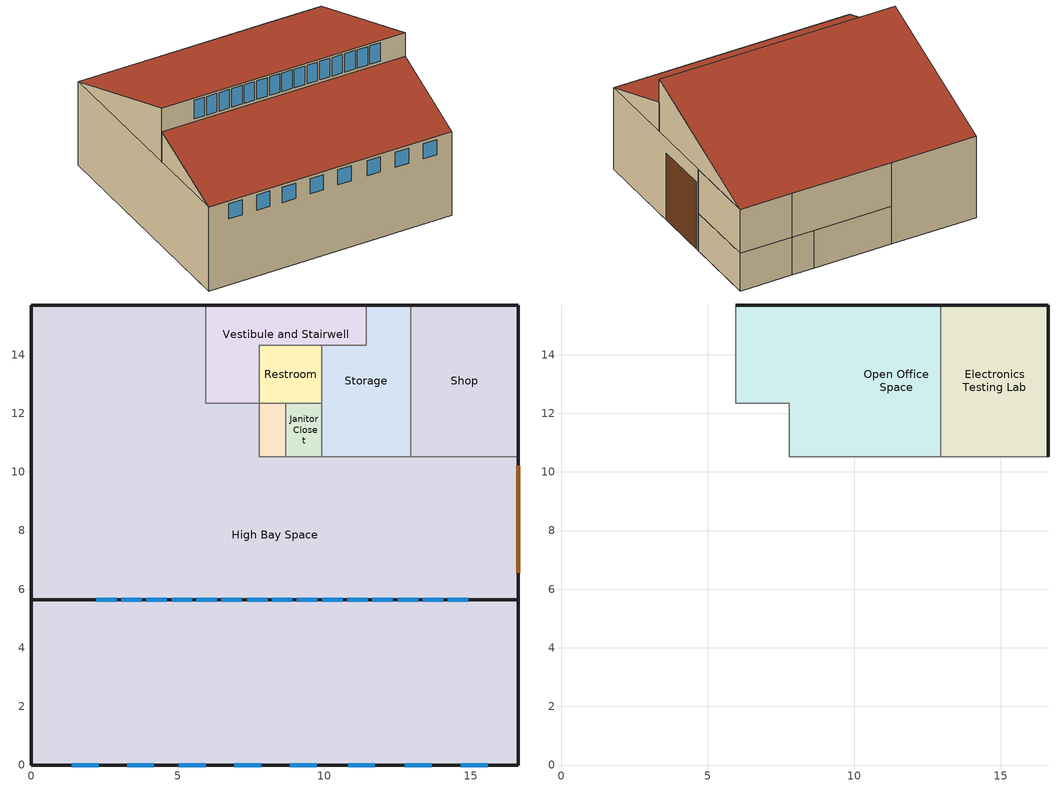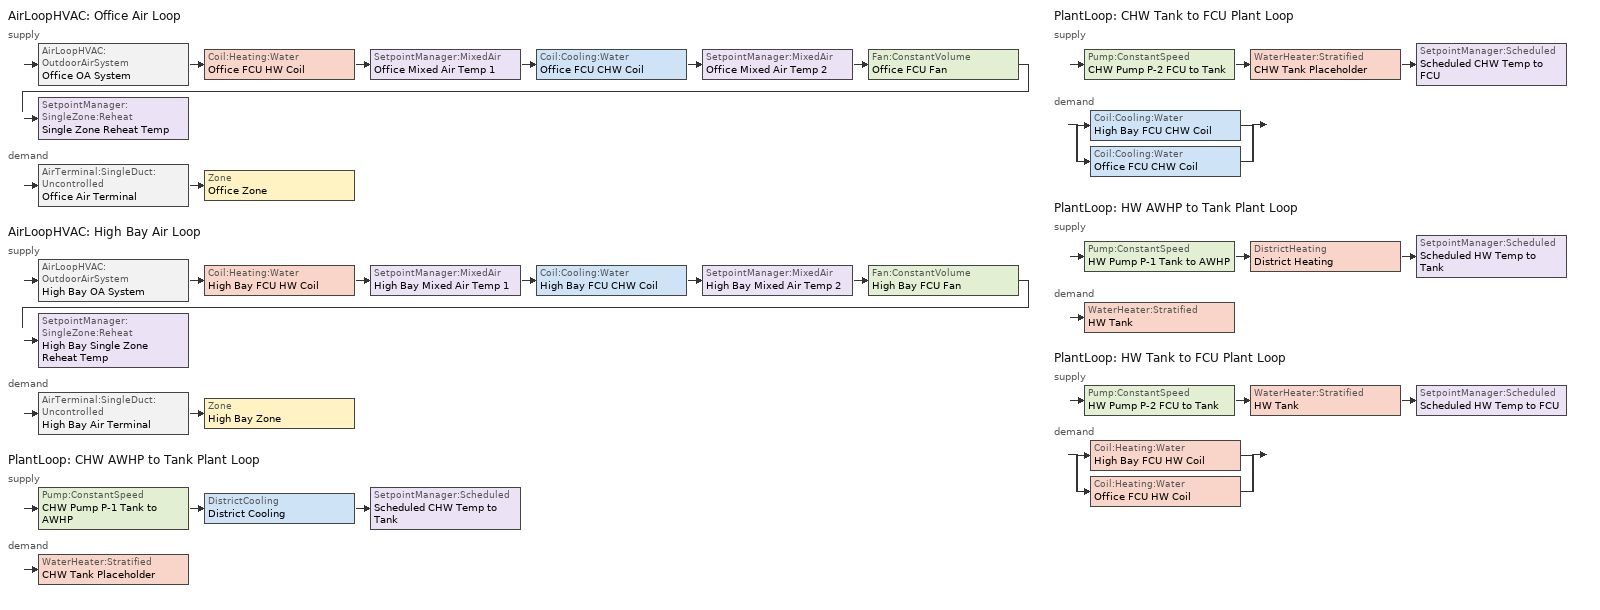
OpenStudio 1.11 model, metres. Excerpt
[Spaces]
High Bay Space
 floor ground: 5.94,15.7 5.94,12.34 7.77,12.34 7.77,10.52 16.61,10.52 16.61,0 0,0 0,15.7 z0
 floor to Open Office Space: 12.95,15.7 12.95,10.52 7.77,10.52 7.77,12.34 5.94,12.34 5.94,15.7 z5.94
 floor to Electronics Testing Lab: 16.61,15.7 16.61,10.52 12.95,10.52 12.95,15.7 z5.94
 wall outside: 5.94,15.7 0,15.7 0,0 16.61,0 16.61,10.52 z0:5.94; 16.61,5.64 0,5.64 z5.94:8.08; 0,5.64 16.61,5.64 z8.08:9.75; 16.61,5.64,8.08 16.61,0,5.94 16.61,5.64,5.94; 0,5.64,8.08 0,5.64,5.94 0,0,5.94; 16.61,5.64,9.75 16.61,5.64,5.94 16.61,15.7,5.94; 0,5.64,9.75 0,15.7,5.94 0,5.64,5.94
 wall to IT Closet: 8.69,10.52 7.77,10.52 7.77,12.34 z0:2.74
 wall to Janitor Closet: 9.91,10.52 8.69,10.52 z0:2.74
 wall to Storage: 12.95,10.52 9.91,10.52 z0:2.74
 wall to Shop: 16.61,10.52 12.95,10.52 z0:2.74
 wall to Vestibule and Stairwell: 7.77,12.34 5.94,12.34 5.94,15.7 z0:2.74
 wall to Electronics Testing Lab: 16.61,10.52 12.95,10.52 z2.74:5.94
 wall to Open Office Space: 12.95,10.52 7.77,10.52 7.77,12.34 5.94,12.34 5.94,15.7 z2.74:5.94
 window: 2.22,5.64 2.92,5.64 / 3.06,5.64 3.76,5.64 / 3.92,5.64 4.62,5.64 / 6.49,5.64 7.19,5.64 / 5.63,5.64 6.33,5.64 / 4.79,5.64 5.49,5.64 / 10.77,5.64 11.47,5.64 / 11.63,5.64 12.33,5.64 / 9.93,5.64 10.63,5.64 / 8.2,5.64 8.9,5.64 / 9.06,5.64 9.76,5.64 / 7.36,5.64 8.06,5.64 / 14.21,5.64 14.91,5.64 / 13.35,5.64 14.05,5.64 / 12.51,5.64 13.21,5.64 z8.29:9.6; 1.38,0 2.29,0 / 3.27,0 4.18,0 / 8.82,0 9.74,0 / 10.81,0 11.73,0 z4.67:5.74; 5.04,0 5.95,0 / 6.92,0 7.84,0 / 14.66,0 15.57,0 / 12.74,0 13.66,0 z4.65:5.71
 door: 16.61,6.55 16.61,10.21 z0:4.88
 roof outside: 0,5.64,8.08 0,0,5.94 16.61,0,5.94 16.61,5.64,8.08; 16.61,5.64,9.75 16.61,15.7,5.94 0,15.7,5.94 0,5.64,9.75
IT Closet
 floor ground: 8.69,12.34 8.69,10.52 7.77,10.52 7.77,12.34 z0
 wall to Restroom: 8.69,12.34 7.77,12.34 z0:2.74
 wall to Janitor Closet: 8.69,10.52 8.69,12.34 z0:2.74
Janitor Closet
 floor ground: 9.91,12.34 9.91,10.52 8.69,10.52 8.69,12.34 z0
 wall to Restroom: 9.91,12.34 8.69,12.34 z0:2.74
 wall to Storage: 9.91,10.52 9.91,12.34 z0:2.74
Storage
 floor ground: 12.95,15.7 12.95,10.52 9.91,10.52 9.91,14.33 11.43,14.33 11.43,15.7 z0
 wall outside: 12.95,15.7 11.43,15.7 z0:2.74
 wall to Restroom: 9.91,14.33 9.91,12.34 z0:2.74
 wall to Vestibule and Stairwell: 11.43,15.7 11.43,14.33 9.91,14.33 z0:2.74
 wall to Shop: 12.95,10.52 12.95,15.7 z0:2.74
Shop
 floor ground: 16.61,15.7 16.61,10.52 12.95,10.52 12.95,15.7 z0
 wall outside: 16.61,10.52 16.61,15.7 12.95,15.7 z0:2.74
Vestibule and Stairwell
 floor ground: 11.43,15.7 11.43,14.33 7.77,14.33 7.77,12.34 5.94,12.34 5.94,15.7 z0
 wall outside: 11.43,15.7 5.94,15.7 z0:2.74
 wall to Restroom: 7.77,12.34 7.77,14.33 9.91,14.33 z0:2.74
Restroom
 floor ground: 9.91,14.33 9.91,12.34 7.77,12.34 7.77,14.33 z0
Open Office Space
 floor to Storage: 12.95,15.7 12.95,10.52 9.91,10.52 9.91,14.33 11.43,14.33 11.43,15.7 z2.74
 floor to Restroom: 9.91,14.33 9.91,12.34 7.77,12.34 7.77,14.33 z2.74
 floor to Vestibule and Stairwell: 11.43,15.7 11.43,14.33 7.77,14.33 7.77,12.34 5.94,12.34 5.94,15.7 z2.74
 floor to IT Closet: 8.69,12.34 8.69,10.52 7.77,10.52 7.77,12.34 z2.74
 floor to Janitor Closet: 9.91,12.34 9.91,10.52 8.69,10.52 8.69,12.34 z2.74
 wall outside: 12.95,15.7 5.94,15.7 z2.74:5.94
 wall to Electronics Testing Lab: 12.95,10.52 12.95,15.7 z2.74:5.94
Electronics Testing Lab
 floor to Shop: 16.61,15.7 16.61,10.52 12.95,10.52 12.95,15.7 z2.74
 wall outside: 16.61,10.52 16.61,15.7 12.95,15.7 z2.74:5.94
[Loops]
AirLoopHVAC 'Office Air Loop'
 supply: AirLoopHVAC:OutdoorAirSystem 'Office OA System' > Coil:Heating:Water 'Office FCU HW Coil' > SetpointManager:MixedAir 'Office Mixed Air Temp 1' > Coil:Cooling:Water 'Office FCU CHW Coil' > SetpointManager:MixedAir 'Office Mixed Air Temp 2' > Fan:ConstantVolume 'Office FCU Fan' > SetpointManager:SingleZone:Reheat 'Single Zone Reheat Temp'
 demand: AirTerminal:SingleDuct:Uncontrolled 'Office Air Terminal' > Zone 'Office Zone'
AirLoopHVAC 'High Bay Air Loop'
 supply: AirLoopHVAC:OutdoorAirSystem 'High Bay OA System' > Coil:Heating:Water 'High Bay FCU HW Coil' > SetpointManager:MixedAir 'High Bay Mixed Air Temp 1' > Coil:Cooling:Water 'High Bay FCU CHW Coil' > SetpointManager:MixedAir 'High Bay Mixed Air Temp 2' > Fan:ConstantVolume 'High Bay FCU Fan' > SetpointManager:SingleZone:Reheat 'High Bay Single Zone Reheat Temp'
 demand: AirTerminal:SingleDuct:Uncontrolled 'High Bay Air Terminal' > Zone 'High Bay Zone'
PlantLoop 'CHW AWHP to Tank Plant Loop'
 supply: Pump:ConstantSpeed 'CHW Pump P-1 Tank to AWHP' > DistrictCooling 'District Cooling' > SetpointManager:Scheduled 'Scheduled CHW Temp to Tank'
 demand: WaterHeater:Stratified 'CHW Tank Placeholder'
PlantLoop 'CHW Tank to FCU Plant Loop'
 supply: Pump:ConstantSpeed 'CHW Pump P-2 FCU to Tank' > WaterHeater:Stratified 'CHW Tank Placeholder' > SetpointManager:Scheduled 'Scheduled CHW Temp to FCU'
 demand: split
  | Coil:Cooling:Water 'High Bay FCU CHW Coil'
  | Coil:Cooling:Water 'Office FCU CHW Coil'
PlantLoop 'HW AWHP to Tank Plant Loop'
 supply: Pump:ConstantSpeed 'HW Pump P-1 Tank to AWHP' > DistrictHeating 'District Heating' > SetpointManager:Scheduled 'Scheduled HW Temp to Tank'
 demand: WaterHeater:Stratified 'HW Tank'
PlantLoop 'HW Tank to FCU Plant Loop'
 supply: Pump:ConstantSpeed 'HW Pump P-2 FCU to Tank' > WaterHeater:Stratified 'HW Tank' > SetpointManager:Scheduled 'Scheduled HW Temp to FCU'
 demand: split
  | Coil:Heating:Water 'High Bay FCU HW Coil'
  | Coil:Heating:Water 'Office FCU HW Coil'
[Building]
VTIF: North Axis {deg}=50; Space Type=90.1-2010 - Warehouse - Bulk; Default Construction Set=90.1-2010 - CZ5 - Warehouse
[ClimateZones]
Climate Zone Institution Name 1=ASHRAE; Climate Zone Document Name 1=ANSI/ASHRAE Standard 169; Climate Zone Document Year 1=2006; Climate Zone Institution Name 2=CEC; Climate Zone Document Name 2=California Climate Zone Descriptions; Climate Zone Document Year 2=1995
[Site]
Golden: Latitude {deg}=39.74; Longitude {deg}=-105.18; Time Zone {hr}=-7; Elevation {m}=1829
[SizingPeriod:DesignDay] Barometric Pressure {Pa}=81198; Sky Clearness=0; Rain Indicator=0; Snow Indicator=0; Day of Month=21; Daylight Saving Time Indicator=0; Dry-Bulb Temperature Range Modifier Type=DefaultMultipliers
Name | Maximum Dry-Bulb Temperature {C} | Daily Dry-Bulb Temperature Range {deltaC} | Humidity Indicating Conditions at Maximum Dry-Bulb | Wind Speed {m/s} | Wind Direction {deg} | Month | Day Type | Humidity Indicating Type | Solar Model Indicator | ASHRAE Taub | ASHRAE Taud
Golden Ann Htg Wind 99.6% Condns WS=>MCDB | 4.8 | 0 | 4.8 | 12.1 | 140 | 12 | WinterDesignDay | Wetbulb | ASHRAEClearSky
Golden Ann Clg .4% Condns WB=>MDB | 27.2 | 15.1 | 18.4 | 4.6 | 0 | 7 | SummerDesignDay | Wetbulb | ASHRAETau | 0.309 | 2.484
Golden Ann Clg .4% Condns DB=>MWB | 33 | 15.1 | 15.5 | 4.6 | 0 | 7 | SummerDesignDay | Wetbulb | ASHRAETau | 0.309 | 2.484
Golden Ann Clg .4% Condns DP=>MDB | 20.3 | 15.1 | 16.1 | 4.6 | 0 | 7 | SummerDesignDay | Dewpoint | ASHRAETau | 0.309 | 2.484
Golden Ann Clg .4% Condns Enth=>MDB | 27.1 | 15.1 | 59400 | 4.6 | 0 | 7 | SummerDesignDay | Enthalpy | ASHRAETau | 0.309 | 2.484
Golden Ann Htg 99.6% Condns DB | -17.8 | 0 | -17.8 | 2.8 | 140 | 12 | WinterDesignDay | Wetbulb | ASHRAEClearSky
Golden Ann Hum_n 99.6% Condns DP=>MCDB | -10.3 | 0 | -22.2 | 2.8 | 140 | 12 | WinterDesignDay | Dewpoint | ASHRAEClearSky
[Material]
Name | Roughness | Thickness {m} | Conductivity {W/m-K} | Density {kg/m3} | Specific Heat {J/kg-K} | Thermal Absorptance | Solar Absorptance | Visible Absorptance
Metal Decking; Metal Roofing | MediumSmooth | 0.0015 | 45.006 | 7680 | 418.4 | 0.9 | 0.6 | 0.6
F16 Acoustic tile | MediumSmooth | 0.0191 | 0.06 | 368 | 590 | 0.9 | 0.3 | 0.3
M11 100mm lightweight concrete | MediumRough | 0.1016 | 0.53 | 1280 | 840 | 0.9 | 0.5 | 0.5
G01a 19mm gypsum board | MediumSmooth | 0.019 | 0.16 | 800 | 1090 | 0.9 | 0.4 | 0.4
F08 Metal surface | Smooth | 0.0008 | 45.28 | 7824 | 500 | 0.9 | 0.7 | 0.7
I01 25mm insulation board | MediumRough | 0.0254 | 0.03 | 43 | 1210 | 0.9 | 0.6 | 0.6
G05 25mm wood | MediumSmooth | 0.0254 | 0.15 | 608 | 1630 | 0.9 | 0.5 | 0.5
MAT-CC05 8 HW CONCRETE | Rough | 0.2032 | 1.311 | 2240 | 836.8 | 0.9 | 0.85 | 0.85
Metal Siding | Smooth | 0.01 | 44.96 | 7688.86 | 410 | 0.9 | 0.6 | 0.6
Cellular Polyisocyanurate - Gaspermeable Facers - 5 in. | Rough | 0.1 | 0.0245 | 32 | 920
[Construction]
Interior Floor: F16 Acoustic tile, F05 Ceiling air space resistance, M11 100mm lightweight concrete
Interior Wall: G01a 19mm gypsum board, F04 Wall air space resistance, G01a 19mm gypsum board
Interior Ceiling: M11 100mm lightweight concrete, F05 Ceiling air space resistance, F16 Acoustic tile
Exterior Door: F08 Metal surface, I01 25mm insulation board
Interior Window: Clear 3mm
Interior Door; Interior Partition: G05 25mm wood
ExtSlab 8in ClimateZone 1-8: MAT-CC05 8 HW CONCRETE
Metal Wall 5in Polyiso: Metal Siding, Cellular Polyisocyanurate - Gaspermeable Facers - 5 in., Metal Siding
Metal Roof 5in Polyiso: Metal Roofing, Cellular Polyisocyanurate - Gaspermeable Facers - 5 in., Metal Decking
ASHRAE 90.1-2010 ExtWindow Metal ClimateZone 1-5 Semiheated: Fixed Window 5.84/0.70/0.60
[Material:AirGap]
Name | Thermal Resistance {m2-K/W}
F05 Ceiling air space resistance | 0.18
F04 Wall air space resistance | 0.15
[WindowMaterial:Glazing]
Clear 3mm: Optical Data Type=SpectralAverage; Thickness {m}=0.003; Solar Transmittance at Normal Incidence=0.837; Front Side Solar Reflectance at Normal Incidence=0.075; Back Side Solar Reflectance at Normal Incidence=0; Visible Transmittance at Normal Incidence=0.898; Front Side Visible Reflectance at Normal Incidence=0.081; Back Side Visible Reflectance at Normal Incidence=0; Infrared Transmittance at Normal Incidence=0; Front Side Infrared Hemispherical Emissivity=0.84; Back Side Infrared Hemispherical Emissivity=0.84; Conductivity {W/m-K}=0.9; Dirt Correction Factor for Solar and Visible Transmittance=1; Solar Diffusing=No
[DefaultConstructionSet]
90.1-2010 - CZ5 - Warehouse: Default Exterior Surface Constructions=Default Surface Constructions 22; Default Interior Surface Constructions=Default Surface Constructions 23; Default Ground Contact Surface Constructions=Default Surface Constructions 24; Default Exterior SubSurface Constructions=Default Sub Surface Constructions 15; Default Interior SubSurface Constructions=Default Sub Surface Constructions 16; Interior Partition Construction=Interior Partition
[DefaultSurfaceConstructions]
Name | Floor Construction | Wall Construction | Roof Ceiling Construction
Default Surface Constructions 22 | ExtSlab 8in ClimateZone 1-8 | Metal Wall 5in Polyiso | Metal Roof 5in Polyiso
Default Surface Constructions 23 | Interior Floor | Interior Wall | Interior Ceiling
Default Surface Constructions 24 | ExtSlab 8in ClimateZone 1-8 | ExtSlab 8in ClimateZone 1-8 | ExtSlab 8in ClimateZone 1-8
[DefaultSubSurfaceConstructions]
Name | Fixed Window Construction | Operable Window Construction | Door Construction | Tubular Daylight Dome Construction | Tubular Daylight Diffuser Construction
Default Sub Surface Constructions 15 | ASHRAE 90.1-2010 ExtWindow Metal ClimateZone 1-5 Semiheated | ASHRAE 90.1-2010 ExtWindow Metal ClimateZone 1-5 Semiheated | Exterior Door | Interior Window | Interior Window
Default Sub Surface Constructions 16 | Interior Window | Interior Window | Interior Door
[WindowMaterial:SimpleGlazingSystem]
Fixed Window 5.84/0.70/0.60: U-Factor {W/m2-K}=5.84; Solar Heat Gain Coefficient=0.7; Visible Transmittance=0.6
[Lights:Definition] Design Level Calculation Method=Watts/Area
Name | Watts per Space Floor Area {W/m2}
90.1-2010 - Warehouse - Bulk Lights Definition | 6.24307
90.1-2010 - Warehouse - Office Lights Definition | 11.9479
[DesignSpecification:OutdoorAir] Outdoor Air Method=Sum
Name | Outdoor Air Flow per Floor Area {m3/s-m2} | Outdoor Air Flow per Person {m3/s-person} | Outdoor Air Flow Rate {m3/s} | Outdoor Air Flow Air Changes per Hour {1/hr}
90.1-2010 - Warehouse - Bulk Ventilation | 0.0003048
90.1-2010 - Warehouse - Office Ventilation | 0 | 0 | 0.0235974 | 0
[People:Definition]
90.1-2010 - Warehouse - Office People Definition: Number of People Calculation Method=People/Area; People per Space Floor Area {person/m2}=0.0210973; Fraction Radiant=0.3
[ElectricEquipment:Definition] Design Level Calculation Method=Watts/Area
Name | Watts per Space Floor Area {W/m2}
90.1-2010 - Warehouse - Bulk Electric Equipment Definition | 1.82987
90.1-2010 - Warehouse - Office Electric Equipment Definition | 5.81251
[ThermostatSetpoint:DualSetpoint] Heating Setpoint Temperature Schedule=Baseline Heating Setpoint Schedule; Cooling Setpoint Temperature Schedule=Baseline Cooling Setpoint Schedule
90.1-2010 - Warehouse - Bulk Thermostat; 90.1-2010 - Warehouse - Office Thermostat
[BuildingStory]
Building Story 1: Nominal Z Coordinate {m}=0; Nominal Floor to Floor Height {m}=2.7432
[Space]
Name | Building Story | Thermal Zone | Space Type
High Bay Space; IT Closet; Janitor Closet | Building Story 1 | High Bay Zone
Storage; Vestibule and Stairwell; Restroom | Building Story 1 | Office Zone
Shop | Building Story 1 | Office Zone | 90.1-2010 - Warehouse - Office
Open Office Space; Electronics Testing Lab |  | Office Zone | 90.1-2010 - Warehouse - Office
[ThermalZone] Use Ideal Air Loads=No
Name | Thermostat
High Bay Zone | 90.1-2010 - Warehouse - Bulk Thermostat
Office Zone | 90.1-2010 - Warehouse - Office Thermostat
[Sizing:Zone] Zone Cooling Design Supply Air Temperature Input Method=SupplyAirTemperature; Zone Cooling Design Supply Air Temperature {C}=14; Zone Cooling Design Supply Air Temperature Difference {deltaC}=11.11; Zone Heating Design Supply Air Temperature Input Method=SupplyAirTemperature; Zone Heating Design Supply Air Temperature {C}=40; Zone Heating Design Supply Air Temperature Difference {deltaC}=11.11; Zone Cooling Design Supply Air Humidity Ratio {kg-H2O/kg-air}=0.0085; Zone Heating Design Supply Air Humidity Ratio {kg-H2O/kg-air}=0.008; Cooling Design Air Flow Method=DesignDay; Heating Design Air Flow Method=DesignDay; Account for Dedicated Outdoor Air System=No; Dedicated Outdoor Air System Control Strategy=NeutralSupplyAir; Dedicated Outdoor Air Low Setpoint Temperature for Design {C}=Autosize; Dedicated Outdoor Air High Setpoint Temperature for Design {C}=Autosize
High Bay Zone; Office Zone
[Zone equipment]
High Bay Zone: High Temp Radiant, High Bay Air Terminal
Office Zone: Office Air Terminal
[SpaceType] Standards Building Type=Warehouse
Name | Default Schedule Set | Design Specification Outdoor Air Object | Standards Space Type
90.1-2010 - Warehouse - Bulk | 90.1-2010 - Warehouse - Bulk Schedule Set | 90.1-2010 - Warehouse - Bulk Ventilation | Bulk
90.1-2010 - Warehouse - Office | 90.1-2010 - Warehouse - Office Schedule Set | 90.1-2010 - Warehouse - Office Ventilation | Office
[DefaultScheduleSet] Lighting Schedule=Warehouse Bldg Light; Electric Equipment Schedule=Warehouse Bldg Equip; Infiltration Schedule=Always On
Name | Number of People Schedule | People Activity Level Schedule
90.1-2010 - Warehouse - Bulk Schedule Set
90.1-2010 - Warehouse - Office Schedule Set | Warehouse Bldg Occ | Warehouse Activity
[Lights]
Name | Lights Definition | Space or SpaceType | Multiplier
90.1-2010 - Warehouse - Bulk Lights | 90.1-2010 - Warehouse - Bulk Lights Definition | 90.1-2010 - Warehouse - Bulk
90.1-2010 - Warehouse - Office Lights | 90.1-2010 - Warehouse - Office Lights Definition | 90.1-2010 - Warehouse - Office | 1
[SpaceInfiltration:DesignFlowRate] Design Flow Rate Calculation Method=Flow/ExteriorArea; Flow per Exterior Surface Area {m3/s-m2}=0.000226568
Name | Space or SpaceType
90.1-2010 - Warehouse - Bulk Infiltration | 90.1-2010 - Warehouse - Bulk
90.1-2010 - Warehouse - Office Infiltration | 90.1-2010 - Warehouse - Office
[ElectricEquipment] Multiplier=4
Name | Electric Equipment Definition | Space or SpaceType
90.1-2010 - Warehouse - Bulk Electric Equipment | 90.1-2010 - Warehouse - Bulk Electric Equipment Definition | 90.1-2010 - Warehouse - Bulk
90.1-2010 - Warehouse - Office Electric Equipment | 90.1-2010 - Warehouse - Office Electric Equipment Definition | 90.1-2010 - Warehouse - Office
[People]
90.1-2010 - Warehouse - Office People: People Definition=90.1-2010 - Warehouse - Office People Definition; Space or SpaceType=90.1-2010 - Warehouse - Office
[AirLoopHVAC] Availability Schedule=Always On Discrete; Design Supply Air Flow Rate {m3/s}=AutoSize
Office Air Loop; High Bay Air Loop
[Sizing:System] Type of Load to Size On=Sensible; Minimum System Air Flow Ratio=1; Preheat Design Temperature {C}=7; Preheat Design Humidity Ratio {kg-H2O/kg-Air}=0.008; Precool Design Temperature {C}=12.8; Precool Design Humidity Ratio {kg-H2O/kg-Air}=0.008; Central Heating Design Supply Air Temperature {C}=40; Sizing Option=NonCoincident; 100% Outdoor Air in Cooling=Yes; 100% Outdoor Air in Heating=Yes; Central Heating Design Supply Air Humidity Ratio {kg-H2O/kg-Air}=0.008; Cooling Design Air Flow Method=DesignDay; Cooling Design Air Flow Rate {m3/s}=0; Heating Design Air Flow Method=DesignDay; Heating Design Air Flow Rate {m3/s}=0; System Outdoor Air Method=ZoneSum; Zone Maximum Outdoor Air Fraction=1; Cooling Supply Air Flow Rate Per Floor Area {m3/s-m2}=0.00996765; Cooling Fraction of Autosized Cooling Supply Air Flow Rate=1; Cooling Supply Air Flow Rate Per Unit Cooling Capacity {m3/s-W}=3.94755e-05; Heating Supply Air Flow Rate Per Floor Area {m3/s-m2}=0.00996765; Heating Fraction of Autosized Heating Supply Air Flow Rate=1; Heating Fraction of Autosized Cooling Supply Air Flow Rate=1; Heating Supply Air Flow Rate Per Unit Heating Capacity {m3/s-W}=3.15882e-05; Cooling Design Capacity Method=CoolingDesignCapacity; Cooling Design Capacity {W}=Autosize; Cooling Design Capacity Per Floor Area {W/m2}=234.7; Fraction of Autosized Cooling Design Capacity=1; Heating Design Capacity Method=HeatingDesignCapacity; Heating Design Capacity {W}=Autosize; Heating Design Capacity Per Floor Area {W/m2}=157; Fraction of Autosized Heating Design Capacity=1; Central Cooling Capacity Control Method=OnOff
Name | Design Outdoor Air Flow Rate {m3/s} | Central Cooling Design Supply Air Temperature {C} | Central Cooling Design Supply Air Humidity Ratio {kg-H2O/kg-Air}
Office Air Loop | 0.0235974 | 12.8 | 0.0085
High Bay Air Loop | Autosize | 21.1111 | 0.01
[Controller:OutdoorAir] Minimum Outdoor Air Flow Rate {m3/s}=Autosize; Maximum Outdoor Air Flow Rate {m3/s}=Autosize; Economizer Control Type=NoEconomizer; Economizer Control Action Type=ModulateFlow; Economizer Maximum Limit Dry-Bulb Temperature {C}=28; Economizer Maximum Limit Enthalpy {J/kg}=64000; Economizer Minimum Limit Dry-Bulb Temperature {C}=-100; Lockout Type=NoLockout; Minimum Limit Type=FixedMinimum; High Humidity Control=No; Heat Recovery Bypass Control Type=BypassWhenWithinEconomizerLimits
Name | Controller Mechanical Ventilation
Office and Lab OA Controller | Controller Mechanical Ventilation 1
High Bay OA Controller | Controller Mechanical Ventilation 2
[Controller:MechanicalVentilation] Availability Schedule=Always On Discrete; System Outdoor Air Method=ZoneSum
Controller Mechanical Ventilation 1; Controller Mechanical Ventilation 2
[AirLoopHVAC:OutdoorAirSystem]
Name | Controller
Office OA System | Office and Lab OA Controller
High Bay OA System | High Bay OA Controller
[AirTerminal:SingleDuct:Uncontrolled] Availability Schedule=Always On Discrete; Maximum Air Flow Rate {m3/s}=AutoSize
Office Air Terminal; High Bay Air Terminal
[ZoneHVAC:HighTemperatureRadiant]
High Temp Radiant: Maximum Power Input {W}=Autosize; Fuel Type=NaturalGas; Combustion Efficiency=0.9; Fraction of Input Converted to Radiant Energy=0.7; Fraction of Input Converted to Latent Energy=0; Fraction of Input that Is Lost=0; Temperature Control Type=OperativeTemperature; Heating Throttling Range {deltaC}=2; Fraction of Radiant Energy Incident on People=0.04
[PlantLoop] Plant Loop Volume {m3}=Autocalculate; Load Distribution Scheme=Optimal
Name | Fluid Type
CHW AWHP to Tank Plant Loop | Water
CHW Tank to FCU Plant Loop; HW AWHP to Tank Plant Loop; HW Tank to FCU Plant Loop
[Sizing:Plant] Loop Type=Heating; Design Loop Exit Temperature {C}=82; Loop Design Temperature Difference {deltaC}=11; Sizing Option=NonCoincident; Zone Timesteps in Averaging Window=1; Coincident Sizing Factor Mode=None
CHW AWHP to Tank Plant Loop; CHW Tank to FCU Plant Loop; HW AWHP to Tank Plant Loop; HW Tank to FCU Plant Loop
[Pump:ConstantSpeed] Rated Flow Rate {m3/s}=autosize; Rated Power Consumption {W}=autosize; Motor Efficiency=0.9; Fraction of Motor Inefficiencies to Fluid Stream=0; Pump Control Type=Intermittent
Name | Rated Pump Head {Pa}
CHW Pump P-1 Tank to AWHP; HW Pump P-1 Tank to AWHP | 56792
CHW Pump P-2 FCU to Tank; HW Pump P-2 FCU to Tank | 119563
[Coil:Cooling:Water] Availability Schedule=Always On Discrete; Design Inlet Water Temperature {C}=7.2; Design Inlet Air Temperature {C}=26.7; Design Outlet Air Temperature {C}=14.8
Name | Heat Exchanger Configuration | Design Inlet Air Humidity Ratio {kg-H2O/kg-air}
High Bay FCU CHW Coil | CounterFlow
Office FCU CHW Coil | CrossFlow | Autosize
[DistrictCooling]
District Cooling: Nominal Capacity {W}=Autosize
[SetpointManager:Scheduled] Control Variable=Temperature
Name | Schedule
Scheduled CHW Temp to FCU | 50F Setpoint
Scheduled CHW Temp to Tank | 45F Setpoint
Scheduled HW Temp to FCU | 110F Setpoint
Scheduled HW Temp to Tank | 115F Setpoint
[Controller:WaterCoil] Minimum Actuated Flow {m3/s}=0
Name | Water Coil | Action
Controller Water Coil 1 | High Bay FCU CHW Coil | Reverse
Controller Water Coil 2 | High Bay FCU HW Coil | Normal
Controller Water Coil 4 | Office FCU HW Coil | Normal
Controller Water Coil 3 | Office FCU CHW Coil | Reverse
[Fan:ConstantVolume] Availability Schedule=Always On; Maximum Flow Rate {m3/s}=AutoSize
High Bay FCU Fan; Office FCU Fan
[Coil:Heating:Water] Availability Schedule=Always On Discrete; Rated Inlet Water Temperature {C}=37.8; Rated Inlet Air Temperature {C}=15.6; Rated Outlet Water Temperature {C}=31.9; Rated Outlet Air Temperature {C}=31.4
Name | Rated Ratio for Air and Water Convection
High Bay FCU HW Coil | 0.5
Office FCU HW Coil
[SetpointManager:SingleZone:Reheat] Minimum Supply Air Temperature {C}=-99; Maximum Supply Air Temperature {C}=99
Name | Control Zone
High Bay Single Zone Reheat Temp | High Bay Zone
Single Zone Reheat Temp | Office Zone
[SetpointManager:MixedAir] Control Variable=Temperature
High Bay Mixed Air Temp 2; High Bay Mixed Air Temp 1; Office Mixed Air Temp 1; Office Mixed Air Temp 2
[DistrictHeating]
District Heating: Nominal Capacity {W}=35000
[WaterHeater:Stratified] Tank Volume {m3}=3.8; Tank Height {m}=1.8; Tank Shape=VerticalCylinder; Maximum Temperature Limit {C}=60; Heater Priority Control=MasterSlave; Heater 1 Setpoint Temperature Schedule=Water Heater Stratified Setpoint Temperature; Heater 1 Deadband Temperature Difference {deltaC}=2; Heater 1 Capacity {W}=0; Heater 1 Height {m}=1; Heater 2 Setpoint Temperature Schedule=Water Heater Stratified Setpoint Temperature; Heater 2 Deadband Temperature Difference {deltaC}=5; Heater 2 Capacity {W}=0; Heater 2 Height {m}=0; Heater Fuel Type=Electricity; Heater Thermal Efficiency=0.98; Off Cycle Parasitic Fuel Consumption Rate {W}=0; Off Cycle Parasitic Fuel Type=Electricity; Off Cycle Parasitic Heat Fraction to Tank=0; Off Cycle Parasitic Height {m}=0; On Cycle Parasitic Fuel Consumption Rate {W}=0; On Cycle Parasitic Fuel Type=Electricity; On Cycle Parasitic Heat Fraction to Tank=0; On Cycle Parasitic Height {m}=0; Ambient Temperature Indicator=ThermalZone; Ambient Temperature Thermal Zone=High Bay Zone; Uniform Skin Loss Coefficient per Unit Area to Ambient Temperature {W/m2-K}=0.45; Skin Loss Fraction to Zone=1; Off Cycle Flue Loss Coefficient to Ambient Temperature {W/K}=0; Off Cycle Flue Loss Fraction to Zone=1; Use Side Effectiveness=1; Use Side Inlet Height {m}=0; Use Side Outlet Height {m}=autocalculate; Source Side Effectiveness=1; Source Side Inlet Height {m}=autocalculate; Source Side Outlet Height {m}=0; Inlet Mode=Fixed; Use Side Design Flow Rate {m3/s}=autosize; Source Side Design Flow Rate {m3/s}=autosize; Indirect Water Heating Recovery Time {hr}=1.5; Number of Nodes=6; Additional Destratification Conductivity {W/m-K}=0.1; Node 1 Additional Loss Coefficient {W/m2-K}=0.15; Node 2 Additional Loss Coefficient {W/m2-K}=0; Node 3 Additional Loss Coefficient {W/m2-K}=0; Node 4 Additional Loss Coefficient {W/m2-K}=0; Node 5 Additional Loss Coefficient {W/m2-K}=0; Node 6 Additional Loss Coefficient {W/m2-K}=0.1; Node 7 Additional Loss Coefficient {W/m2-K}=0; Node 8 Additional Loss Coefficient {W/m2-K}=0; Node 9 Additional Loss Coefficient {W/m2-K}=0; Node 10 Additional Loss Coefficient {W/m2-K}=0; Source Side Flow Control Mode=IndirectHeatPrimarySetpoint
HW Tank; CHW Tank Placeholder
[Schedule:Ruleset]
Name | Default Day Schedule | Summer Design Day Schedule | Winter Design Day Schedule
Warehouse Bldg Light | Warehouse Bldg Light Default Schedule | Warehouse Bldg Light Summer Design Day | Warehouse Bldg Light Winter Design Day
Always On | Always On Default Schedule | Always On Summer Design Day | Always On Winter Design Day
Warehouse Bldg Equip | Warehouse Bldg Equip Default Schedule | Warehouse Bldg Equip Summer Design Day | Warehouse Bldg Equip Winter Design Day
Warehouse Bldg Occ | Warehouse Bldg Occ Default Schedule | Warehouse Bldg Occ Summer Design Day | Warehouse Bldg Occ Winter Design Day
Warehouse Activity | Warehouse Activity Default Schedule | Warehouse Activity Summer Design Day | Warehouse Activity Winter Design Day
45F Setpoint | Schedule Day 9
50F Setpoint | Schedule Day 11
110F Setpoint | Schedule Day 14
115F Setpoint | Schedule Day 16
Baseline Cooling Setpoint Schedule | Schedule Day 2
Baseline Heating Setpoint Schedule | Schedule Day 17
Water Heater Stratified Setpoint Temperature | Water Heater Stratified Setpoint Temperature Default
[Schedule:Day]
Warehouse Bldg Light Default Schedule: 7, 0, 0.1, 8, 0, 0.4, 9, 0, 0.7, 12, 0, 0.9, 13, 0, 0.8, 17, 0, 0.9, 18, 0, 0.3, 24, 0, 0.1
Warehouse Bldg Light Summer Design Day; Always On Default Schedule; Always On Summer Design Day; Always On Winter Design Day; Warehouse Bldg Equip Summer Design Day; Warehouse Bldg Occ Summer Design Day: 24, 0, 1
Warehouse Bldg Light Winter Design Day; Warehouse Bldg Equip Winter Design Day; Warehouse Bldg Occ Winter Design Day; Warehouse Bldg Occ Rule 1 Day Schedule: 24, 0, 0
Warehouse Bldg Light Rule 1 Day Schedule: 24, 0, 0.1
Warehouse Bldg Light Rule 2 Day Schedule: 8, 0, 0.1, 9, 0, 0.1, 12, 0, 0.24, 24, 0, 0.1
Warehouse Bldg Equip Default Schedule: 8, 0, 0.5, 9, 0, 0.8, 12, 0, 0.9, 13, 0, 0.8, 17, 0, 0.9, 24, 0, 0.500012
Warehouse Bldg Equip Rule 1 Day Schedule; Warehouse Bldg Equip Rule 2 Day Schedule: 8, 0, 0.5, 9, 0, 0.8, 12, 0, 0.9, 13, 0, 0.8, 17, 0, 0.9, 24, 0, 0.5
Warehouse Bldg Occ Default Schedule: 7, 0, 0, 8, 0, 0.15, 9, 0, 0.7, 12, 0, 0.9, 13, 0, 0.5, 16, 0, 0.85, 17, 0, 0.2, 24, 0, 0
Warehouse Bldg Occ Rule 2 Day Schedule: 8, 0, 0, 12, 0, 0.2, 16, 0, 0.1, 24, 0, 0
Warehouse Activity Default Schedule; Warehouse Activity Summer Design Day; Warehouse Activity Winter Design Day: 24, 0, 120
Schedule Day 9: 24, 0, 7.2
Schedule Day 11: 24, 0, 10
Schedule Day 14: 24, 0, 43.3
Schedule Day 16: 24, 0, 46.1
Schedule Day 2: 6, 0, 25.6, 19, 0, 22.2, 24, 0, 25.6
Schedule Day 17: 6, 0, 16.7, 19, 0, 20, 24, 0, 16.7
Water Heater Stratified Setpoint Temperature Default: 24, 0, 48.89
[Schedule:Rule] Apply Monday=No; Apply Tuesday=No; Apply Wednesday=No; Apply Thursday=No; Apply Friday=No; Date Specification Type=DateRange; Start Month=1; Start Day=1; End Month=12; End Day=31
Name | Schedule Ruleset | Rule Order | Day Schedule | Apply Sunday | Apply Saturday
Warehouse Bldg Light Rule 1 | Warehouse Bldg Light | 0 | Warehouse Bldg Light Rule 1 Day Schedule | Yes | No
Warehouse Bldg Light Rule 2 | Warehouse Bldg Light | 1 | Warehouse Bldg Light Rule 2 Day Schedule | No | Yes
Warehouse Bldg Equip Rule 1 | Warehouse Bldg Equip | 0 | Warehouse Bldg Equip Rule 1 Day Schedule | Yes | No
Warehouse Bldg Equip Rule 2 | Warehouse Bldg Equip | 1 | Warehouse Bldg Equip Rule 2 Day Schedule | No | Yes
Warehouse Bldg Occ Rule 1 | Warehouse Bldg Occ | 0 | Warehouse Bldg Occ Rule 1 Day Schedule | Yes | No
Warehouse Bldg Occ Rule 2 | Warehouse Bldg Occ | 1 | Warehouse Bldg Occ Rule 2 Day Schedule | No | Yes
[Schedule:Constant]
Always On Discrete: Value=1
